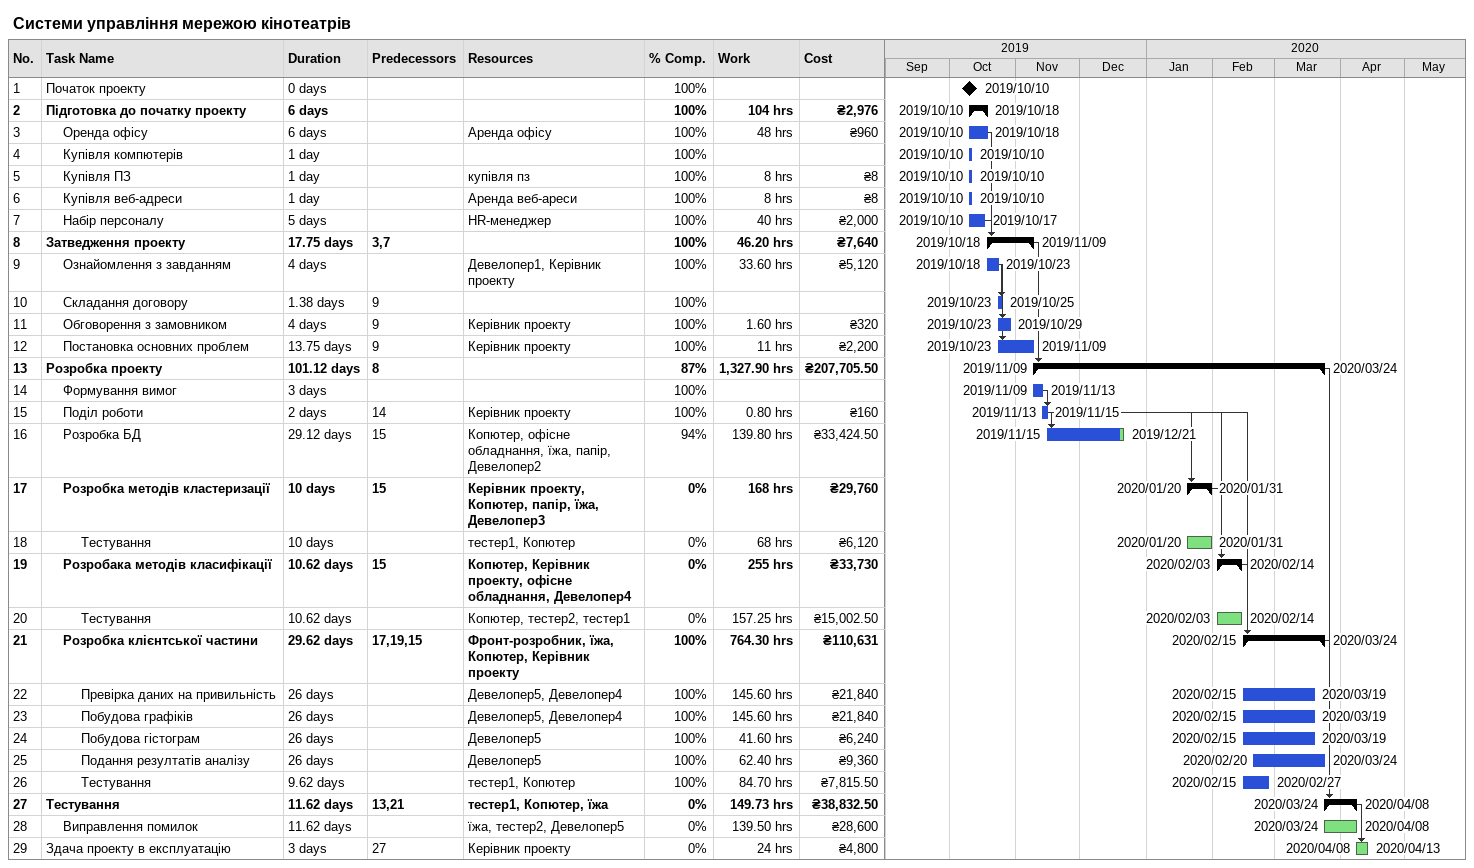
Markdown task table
Системи управління мережою кінотеатрів

| ID | Level | Task | Duration | Start | Finish | Predecessors | Resources | % complete | Work (h) | Cost (₴) |
|---|---|---|---|---|---|---|---|---|---|---|
| 1 | 1 | Початок проекту | 0d | 2019-10-10 | 2019-10-10 |  |  | 100 |  |  |
| 2 | 1 | **Підготовка до початку проекту** | 6d | 2019-10-10 | 2019-10-18 |  |  | 100 | 104 | 2976 |
| 3 | 2 | Оренда офісу | 6d | 2019-10-10 | 2019-10-18 |  | Аренда офісу | 100 | 48 | 960 |
| 4 | 2 | Купівля компютерів | 1d | 2019-10-10 | 2019-10-10 |  |  | 100 |  |  |
| 5 | 2 | Купівля ПЗ | 1d | 2019-10-10 | 2019-10-10 |  | купівля пз | 100 | 8 | 8 |
| 6 | 2 | Купівля веб-адреси | 1d | 2019-10-10 | 2019-10-10 |  | Аренда веб-ареси | 100 | 8 | 8 |
| 7 | 2 | Набір персоналу | 5d | 2019-10-10 | 2019-10-17 |  | HR-менеджер | 100 | 40 | 2000 |
| 8 | 1 | **Затведження проекту** | 17.75d | 2019-10-18 | 2019-11-09 | 3, 7 |  | 100 | 46.20 | 7640 |
| 9 | 2 | Ознайомлення з завданням | 4d | 2019-10-18 | 2019-10-23 |  | Девелопер1, Керівник проекту | 100 | 33.60 | 5120 |
| 10 | 2 | Складання договору | 1.38d | 2019-10-23 | 2019-10-25 | 9 |  | 100 |  |  |
| 11 | 2 | Обговорення з замовником | 4d | 2019-10-23 | 2019-10-29 | 9 | Керівник проекту | 100 | 1.60 | 320 |
| 12 | 2 | Постановка основних проблем | 13.75d | 2019-10-23 | 2019-11-09 | 9 | Керівник проекту | 100 | 11 | 2200 |
| 13 | 1 | **Розробка проекту** | 101.12d | 2019-11-09 | 2020-03-24 | 8 |  | 87 | 1327.90 | 207705.50 |
| 14 | 2 | Формування вимог | 3d | 2019-11-09 | 2019-11-13 |  |  | 100 |  |  |
| 15 | 2 | Поділ роботи | 2d | 2019-11-13 | 2019-11-15 | 14 | Керівник проекту | 100 | 0.80 | 160 |
| 16 | 2 | Розробка БД | 29.12d | 2019-11-15 | 2019-12-21 | 15 | Копютер, офісне обладнання, їжа, папір, Девелопер2 | 94 | 139.80 | 33424.50 |
| 17 | 2 | **Розробка методів кластеризації** | 10d | 2020-01-20 | 2020-01-31 | 15 | Керівник проекту, Копютер, папір, їжа, Девелопер3 | 0 | 168 | 29760 |
| 18 | 3 | Тестування | 10d | 2020-01-20 | 2020-01-31 |  | тестер1, Копютер | 0 | 68 | 6120 |
| 19 | 2 | **Розробака методів класифікації** | 10.62d | 2020-02-03 | 2020-02-14 | 15 | Копютер, Керівник проекту, офісне обладнання, Девелопер4 | 0 | 255 | 33730 |
| 20 | 3 | Тестування | 10.62d | 2020-02-03 | 2020-02-14 |  | Копютер, тестер2, тестер1 | 0 | 157.25 | 15002.50 |
| 21 | 2 | **Розробка клієнтської частини** | 29.62d | 2020-02-15 | 2020-03-24 | 17, 19, 15 | Фронт-розробник, їжа, Копютер, Керівник проекту | 100 | 764.30 | 110631 |
| 22 | 3 | Превірка даних на привильність | 26d | 2020-02-15 | 2020-03-19 |  | Девелопер5, Девелопер4 | 100 | 145.60 | 21840 |
| 23 | 3 | Побудова графіків | 26d | 2020-02-15 | 2020-03-19 |  | Девелопер5, Девелопер4 | 100 | 145.60 | 21840 |
| 24 | 3 | Побудова гістограм | 26d | 2020-02-15 | 2020-03-19 |  | Девелопер5 | 100 | 41.60 | 6240 |
| 25 | 3 | Подання резултатів аналізу | 26d | 2020-02-20 | 2020-03-24 |  | Девелопер5 | 100 | 62.40 | 9360 |
| 26 | 3 | Тестування | 9.62d | 2020-02-15 | 2020-02-27 |  | тестер1, Копютер | 100 | 84.70 | 7815.50 |
| 27 | 1 | **Тестування** | 11.62d | 2020-03-24 | 2020-04-08 | 13, 21 | тестер1, Копютер, їжа | 0 | 149.73 | 38832.50 |
| 28 | 2 | Виправлення помилок | 11.62d | 2020-03-24 | 2020-04-08 |  | їжа, тестер2, Девелопер5 | 0 | 139.50 | 28600 |
| 29 | 1 | Здача проекту в експлуатацію | 3d | 2020-04-08 | 2020-04-13 | 27 | Керівник проекту | 0 | 24 | 4800 |
